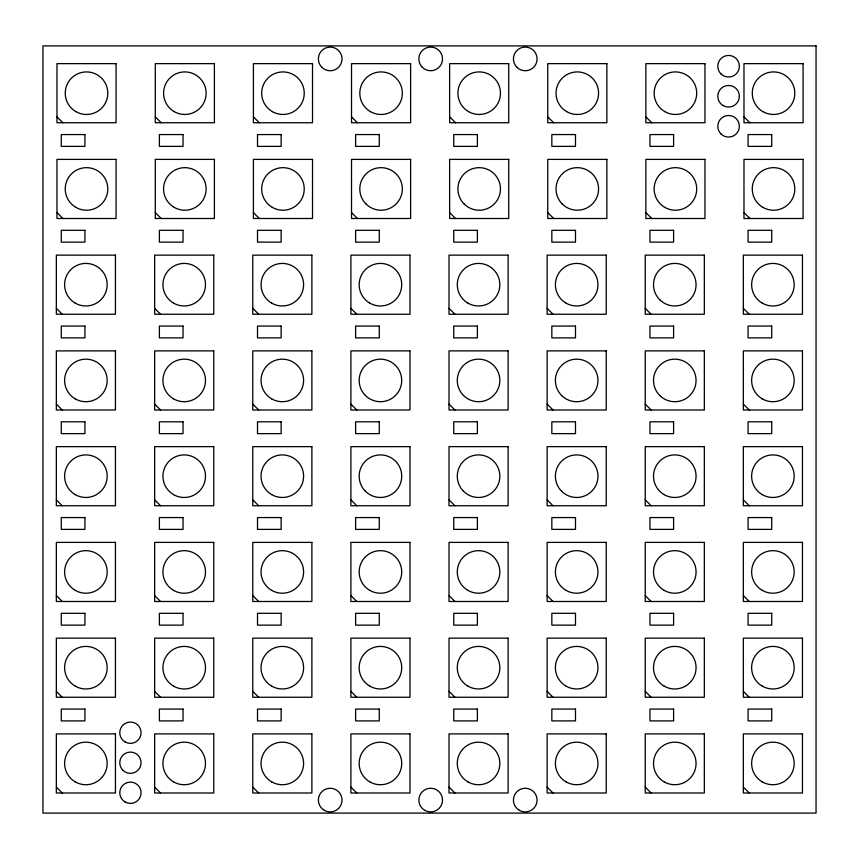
<?xml version="1.0" encoding="UTF-8"?>
<svg xmlns="http://www.w3.org/2000/svg" width="859" height="859" viewBox="0 0 859 859"><rect width="100%" height="100%" fill="white"/><g stroke="black" fill="none" stroke-linecap="round" stroke-linejoin="round"><path stroke-width="1.29" d="M743.98 116.835L749.896 122.74M743.98 212.581L749.896 218.497M645.871 116.835L651.777 122.74M743.346 308.338L749.263 314.244M645.871 212.581L651.777 218.497M547.752 116.835L553.658 122.74M743.346 404.084L749.263 409.99M645.238 308.338L651.143 314.244M547.752 212.581L553.658 218.497M449.633 116.835L455.549 122.74M743.346 499.831L749.263 505.747M645.238 404.084L651.143 409.99M547.119 308.338L553.035 314.244M449.633 212.581L455.549 218.497M351.524 116.835L357.43 122.74M743.346 595.588L749.263 601.493M645.238 499.831L651.143 505.747M547.119 404.084L553.035 409.99M449.01 308.338L454.916 314.244M351.524 212.581L357.43 218.497M253.405 116.835L259.321 122.74M743.346 691.334L749.263 697.25M645.238 595.588L651.143 601.493M547.119 499.831L553.035 505.747M449.01 404.084L454.916 409.99M350.891 308.338L356.796 314.244M253.405 212.581L259.321 218.497M155.296 116.835L161.202 122.74M743.346 787.091L749.263 792.997M645.238 691.334L651.143 697.25M547.119 595.588L553.035 601.493M449.01 499.831L454.916 505.747M350.891 404.084L356.796 409.99M252.771 308.338L258.688 314.244M155.296 212.581L161.202 218.497M56.973 116.835L62.879 122.74M645.238 787.091L651.143 792.997M547.119 691.334L553.035 697.25M449.01 595.588L454.916 601.493M350.891 499.831L356.796 505.747M252.771 404.084L258.688 409.99M154.663 308.338L160.569 314.244M56.973 212.581L62.879 218.497M547.119 787.091L553.035 792.997M449.01 691.334L454.916 697.25M350.891 595.588L356.796 601.493M252.771 499.831L258.688 505.747M154.663 404.084L160.569 409.99M56.34 308.338L62.245 314.244M449.01 787.091L454.916 792.997M350.891 691.334L356.796 697.25M252.771 595.588L258.688 601.493M154.663 499.831L160.569 505.747M56.34 404.084L62.245 409.99M350.891 787.091L356.796 792.997M252.771 691.334L258.688 697.25M154.663 595.588L160.569 601.493M56.34 499.831L62.245 505.747M252.771 787.091L258.688 792.997M154.663 691.334L160.569 697.25M56.34 595.588L62.245 601.493M154.663 787.091L160.569 792.997M56.34 691.334L62.245 697.25M56.34 787.091L62.245 792.997M816.05 45.903L42.95 45.903L42.95 813.097L816.05 813.097L816.05 45.903M116.072 63.641L56.973 63.641L56.973 122.74L116.072 122.74L116.072 63.641M214.396 63.641L155.296 63.641L155.296 122.74L214.396 122.74L214.396 63.641M312.515 63.641L253.405 63.641L253.405 122.74L312.515 122.74L312.515 63.641M410.623 63.641L351.524 63.641L351.524 122.74L410.623 122.74L410.623 63.641M508.743 63.641L449.633 63.641L449.633 122.74L508.743 122.74L508.743 63.641M606.862 63.641L547.752 63.641L547.752 122.74L606.862 122.74L606.862 63.641M704.971 63.641L645.871 63.641L645.871 122.74L704.971 122.74L704.971 63.641M803.09 63.641L743.98 63.641L743.98 122.74L803.09 122.74L803.09 63.641M84.912 134.562L61.268 134.562L61.268 146.384L84.912 146.384L84.912 134.562M183.031 134.562L159.387 134.562L159.387 146.384L183.031 146.384L183.031 134.562M281.14 134.562L257.507 134.562L257.507 146.384L281.14 146.384L281.14 134.562M379.259 134.562L355.615 134.562L355.615 146.384L379.259 146.384L379.259 134.562M477.379 134.562L453.735 134.562L453.735 146.384L477.379 146.384L477.379 134.562M575.487 134.562L551.843 134.562L551.843 146.384L575.487 146.384L575.487 134.562M673.606 134.562L649.962 134.562L649.962 146.384L673.606 146.384L673.606 134.562M771.726 134.562L748.082 134.562L748.082 146.384L771.726 146.384L771.726 134.562M116.072 159.387L56.973 159.387L56.973 218.497L116.072 218.497L116.072 159.387M214.396 159.387L155.296 159.387L155.296 218.497L214.396 218.497L214.396 159.387M312.515 159.387L253.405 159.387L253.405 218.497L312.515 218.497L312.515 159.387M410.623 159.387L351.524 159.387L351.524 218.497L410.623 218.497L410.623 159.387M508.743 159.387L449.633 159.387L449.633 218.497L508.743 218.497L508.743 159.387M606.862 159.387L547.752 159.387L547.752 218.497L606.862 218.497L606.862 159.387M704.971 159.387L645.871 159.387L645.871 218.497L704.971 218.497L704.971 159.387M803.09 159.387L743.98 159.387L743.98 218.497L803.09 218.497L803.09 159.387M84.912 230.319L61.268 230.319L61.268 242.131L84.912 242.131L84.912 230.319M183.031 230.319L159.387 230.319L159.387 242.131L183.031 242.131L183.031 230.319M281.14 230.319L257.507 230.319L257.507 242.131L281.14 242.131L281.14 230.319M379.259 230.319L355.615 230.319L355.615 242.131L379.259 242.131L379.259 230.319M477.379 230.319L453.735 230.319L453.735 242.131L477.379 242.131L477.379 230.319M575.487 230.319L551.843 230.319L551.843 242.131L575.487 242.131L575.487 230.319M673.606 230.319L649.962 230.319L649.962 242.131L673.606 242.131L673.606 230.319M771.726 230.319L748.082 230.319L748.082 242.131L771.726 242.131L771.726 230.319M115.439 255.134L56.34 255.134L56.34 314.244L115.439 314.244L115.439 255.134M213.762 255.134L154.663 255.134L154.663 314.244L213.762 314.244L213.762 255.134M311.881 255.134L252.771 255.134L252.771 314.244L311.881 314.244L311.881 255.134M409.99 255.134L350.891 255.134L350.891 314.244L409.99 314.244L409.99 255.134M508.109 255.134L449.01 255.134L449.01 314.244L508.109 314.244L508.109 255.134M606.229 255.134L547.119 255.134L547.119 314.244L606.229 314.244L606.229 255.134M704.337 255.134L645.238 255.134L645.238 314.244L704.337 314.244L704.337 255.134M802.456 255.134L743.346 255.134L743.346 314.244L802.456 314.244L802.456 255.134M84.912 326.066L61.268 326.066L61.268 337.888L84.912 337.888L84.912 326.066M183.031 326.066L159.387 326.066L159.387 337.888L183.031 337.888L183.031 326.066M281.14 326.066L257.507 326.066L257.507 337.888L281.14 337.888L281.14 326.066M379.259 326.066L355.615 326.066L355.615 337.888L379.259 337.888L379.259 326.066M477.379 326.066L453.735 326.066L453.735 337.888L477.379 337.888L477.379 326.066M575.487 326.066L551.843 326.066L551.843 337.888L575.487 337.888L575.487 326.066M673.606 326.066L649.962 326.066L649.962 337.888L673.606 337.888L673.606 326.066M771.726 326.066L748.082 326.066L748.082 337.888L771.726 337.888L771.726 326.066M115.439 350.891L56.34 350.891L56.34 409.99L115.439 409.99L115.439 350.891M213.762 350.891L154.663 350.891L154.663 409.99L213.762 409.99L213.762 350.891M311.881 350.891L252.771 350.891L252.771 409.99L311.881 409.99L311.881 350.891M409.99 350.891L350.891 350.891L350.891 409.99L409.99 409.99L409.99 350.891M508.109 350.891L449.01 350.891L449.01 409.99L508.109 409.99L508.109 350.891M606.229 350.891L547.119 350.891L547.119 409.99L606.229 409.99L606.229 350.891M704.337 350.891L645.238 350.891L645.238 409.99L704.337 409.99L704.337 350.891M802.456 350.891L743.346 350.891L743.346 409.99L802.456 409.99L802.456 350.891M84.912 421.812L61.268 421.812L61.268 433.634L84.912 433.634L84.912 421.812M183.031 421.812L159.387 421.812L159.387 433.634L183.031 433.634L183.031 421.812M281.14 421.812L257.507 421.812L257.507 433.634L281.14 433.634L281.14 421.812M379.259 421.812L355.615 421.812L355.615 433.634L379.259 433.634L379.259 421.812M477.379 421.812L453.735 421.812L453.735 433.634L477.379 433.634L477.379 421.812M575.487 421.812L551.843 421.812L551.843 433.634L575.487 433.634L575.487 421.812M673.606 421.812L649.962 421.812L649.962 433.634L673.606 433.634L673.606 421.812M771.726 421.812L748.082 421.812L748.082 433.634L771.726 433.634L771.726 421.812M115.439 446.637L56.34 446.637L56.34 505.747L115.439 505.747L115.439 446.637M213.762 446.637L154.663 446.637L154.663 505.747L213.762 505.747L213.762 446.637M311.881 446.637L252.771 446.637L252.771 505.747L311.881 505.747L311.881 446.637M409.99 446.637L350.891 446.637L350.891 505.747L409.99 505.747L409.99 446.637M508.109 446.637L449.01 446.637L449.01 505.747L508.109 505.747L508.109 446.637M606.229 446.637L547.119 446.637L547.119 505.747L606.229 505.747L606.229 446.637M704.337 446.637L645.238 446.637L645.238 505.747L704.337 505.747L704.337 446.637M802.456 446.637L743.346 446.637L743.346 505.747L802.456 505.747L802.456 446.637M84.912 517.569L61.268 517.569L61.268 529.391L84.912 529.391L84.912 517.569M183.031 517.569L159.387 517.569L159.387 529.391L183.031 529.391L183.031 517.569M281.14 517.569L257.507 517.569L257.507 529.391L281.14 529.391L281.14 517.569M379.259 517.569L355.615 517.569L355.615 529.391L379.259 529.391L379.259 517.569M477.379 517.569L453.735 517.569L453.735 529.391L477.379 529.391L477.379 517.569M575.487 517.569L551.843 517.569L551.843 529.391L575.487 529.391L575.487 517.569M673.606 517.569L649.962 517.569L649.962 529.391L673.606 529.391L673.606 517.569M771.726 517.569L748.082 517.569L748.082 529.391L771.726 529.391L771.726 517.569M115.439 542.394L56.34 542.394L56.34 601.493L115.439 601.493L115.439 542.394M213.762 542.394L154.663 542.394L154.663 601.493L213.762 601.493L213.762 542.394M311.881 542.394L252.771 542.394L252.771 601.493L311.881 601.493L311.881 542.394M409.99 542.394L350.891 542.394L350.891 601.493L409.99 601.493L409.99 542.394M508.109 542.394L449.01 542.394L449.01 601.493L508.109 601.493L508.109 542.394M606.229 542.394L547.119 542.394L547.119 601.493L606.229 601.493L606.229 542.394M704.337 542.394L645.238 542.394L645.238 601.493L704.337 601.493L704.337 542.394M802.456 542.394L743.346 542.394L743.346 601.493L802.456 601.493L802.456 542.394M84.912 613.315L61.268 613.315L61.268 625.137L84.912 625.137L84.912 613.315M183.031 613.315L159.387 613.315L159.387 625.137L183.031 625.137L183.031 613.315M281.14 613.315L257.507 613.315L257.507 625.137L281.14 625.137L281.14 613.315M379.259 613.315L355.615 613.315L355.615 625.137L379.259 625.137L379.259 613.315M477.379 613.315L453.735 613.315L453.735 625.137L477.379 625.137L477.379 613.315M575.487 613.315L551.843 613.315L551.843 625.137L575.487 625.137L575.487 613.315M673.606 613.315L649.962 613.315L649.962 625.137L673.606 625.137L673.606 613.315M771.726 613.315L748.082 613.315L748.082 625.137L771.726 625.137L771.726 613.315M115.439 638.14L56.34 638.14L56.34 697.25L115.439 697.25L115.439 638.14M213.762 638.14L154.663 638.14L154.663 697.25L213.762 697.25L213.762 638.14M311.881 638.14L252.771 638.14L252.771 697.25L311.881 697.25L311.881 638.14M409.99 638.14L350.891 638.14L350.891 697.25L409.99 697.25L409.99 638.14M508.109 638.14L449.01 638.14L449.01 697.25L508.109 697.25L508.109 638.14M606.229 638.14L547.119 638.14L547.119 697.25L606.229 697.25L606.229 638.14M704.337 638.14L645.238 638.14L645.238 697.25L704.337 697.25L704.337 638.14M802.456 638.14L743.346 638.14L743.346 697.25L802.456 697.25L802.456 638.14M84.912 709.072L61.268 709.072L61.268 720.894L84.912 720.894L84.912 709.072M183.031 709.072L159.387 709.072L159.387 720.894L183.031 720.894L183.031 709.072M281.14 709.072L257.507 709.072L257.507 720.894L281.14 720.894L281.14 709.072M379.259 709.072L355.615 709.072L355.615 720.894L379.259 720.894L379.259 709.072M477.379 709.072L453.735 709.072L453.735 720.894L477.379 720.894L477.379 709.072M575.487 709.072L551.843 709.072L551.843 720.894L575.487 720.894L575.487 709.072M673.606 709.072L649.962 709.072L649.962 720.894L673.606 720.894L673.606 709.072M771.726 709.072L748.082 709.072L748.082 720.894L771.726 720.894L771.726 709.072M115.439 733.897L56.34 733.897L56.34 792.997L115.439 792.997L115.439 733.897M213.762 733.897L154.663 733.897L154.663 792.997L213.762 792.997L213.762 733.897M311.881 733.897L252.771 733.897L252.771 792.997L311.881 792.997L311.881 733.897M409.99 733.897L350.891 733.897L350.891 792.997L409.99 792.997L409.99 733.897M508.109 733.897L449.01 733.897L449.01 792.997L508.109 792.997L508.109 733.897M606.229 733.897L547.119 733.897L547.119 792.997L606.229 792.997L606.229 733.897M704.337 733.897L645.238 733.897L645.238 792.997L704.337 792.997L704.337 733.897M802.456 733.897L743.346 733.897L743.346 792.997L802.456 792.997L802.456 733.897M272.324 207.373A21.282 21.282 0 0 0 304.236 188.937A21.282 21.282 0 0 0 272.324 170.512A21.282 21.282 0 0 0 272.324 207.373M762.899 111.616A21.282 21.282 0 0 0 794.811 93.191A21.282 21.282 0 0 0 762.899 74.765A21.282 21.282 0 0 0 762.899 111.616M664.78 111.616A21.282 21.282 0 0 0 696.703 93.191A21.282 21.282 0 0 0 664.78 74.765A21.282 21.282 0 0 0 664.78 111.616M566.661 111.616A21.282 21.282 0 0 0 598.583 93.191A21.282 21.282 0 0 0 566.661 74.765A21.282 21.282 0 0 0 566.661 111.616M75.882 111.616A21.282 21.282 0 0 0 107.805 93.191A21.282 21.282 0 0 0 75.882 74.765A21.282 21.282 0 0 0 75.882 111.616M75.882 207.373A21.282 21.282 0 0 0 107.805 188.937A21.282 21.282 0 0 0 75.882 170.512A21.282 21.282 0 0 0 75.882 207.373M272.324 111.616A21.282 21.282 0 0 0 304.236 93.191A21.282 21.282 0 0 0 272.324 74.765A21.282 21.282 0 0 0 272.324 111.616M762.899 207.373A21.282 21.282 0 0 0 794.811 188.937A21.282 21.282 0 0 0 762.899 170.512A21.282 21.282 0 0 0 762.899 207.373M664.78 207.373A21.282 21.282 0 0 0 696.703 188.937A21.282 21.282 0 0 0 664.78 170.512A21.282 21.282 0 0 0 664.78 207.373M174.205 111.616A21.282 21.282 0 0 0 206.117 93.191A21.282 21.282 0 0 0 174.205 74.765A21.282 21.282 0 0 0 174.205 111.616M366.031 203.991A21.282 21.282 0 0 0 401.625 194.445A21.282 21.282 0 0 0 375.566 168.385A21.282 21.282 0 0 0 366.031 203.991M370.433 111.616A21.282 21.282 0 0 0 402.356 93.191A21.282 21.282 0 0 0 370.433 74.765A21.282 21.282 0 0 0 370.433 111.616M562.258 203.991A21.282 21.282 0 0 0 597.853 194.445A21.282 21.282 0 0 0 571.793 168.385A21.282 21.282 0 0 0 562.258 203.991M464.139 203.991A21.282 21.282 0 0 0 499.745 194.445A21.282 21.282 0 0 0 473.685 168.385A21.282 21.282 0 0 0 464.139 203.991M174.205 207.373A21.282 21.282 0 0 0 206.117 188.937A21.282 21.282 0 0 0 174.205 170.512A21.282 21.282 0 0 0 174.205 207.373M468.552 111.616A21.282 21.282 0 0 0 500.464 93.191A21.282 21.282 0 0 0 468.552 74.765A21.282 21.282 0 0 0 468.552 111.616M463.516 395.484A21.282 21.282 0 0 0 499.111 385.949A21.282 21.282 0 0 0 473.051 359.889A21.282 21.282 0 0 0 463.516 395.484M659.744 299.737A21.282 21.282 0 0 0 695.339 290.202A21.282 21.282 0 0 0 669.279 264.142A21.282 21.282 0 0 0 659.744 299.737M271.691 398.866A21.282 21.282 0 0 0 303.603 380.44A21.282 21.282 0 0 0 271.691 362.015A21.282 21.282 0 0 0 271.691 398.866M659.744 395.484A21.282 21.282 0 0 0 695.339 385.949A21.282 21.282 0 0 0 669.279 359.889A21.282 21.282 0 0 0 659.744 395.484M566.038 303.12A21.282 21.282 0 0 0 597.95 284.694A21.282 21.282 0 0 0 566.038 266.269A21.282 21.282 0 0 0 566.038 303.12M173.572 398.866A21.282 21.282 0 0 0 205.494 380.44A21.282 21.282 0 0 0 173.572 362.015A21.282 21.282 0 0 0 173.572 398.866M561.625 395.484A21.282 21.282 0 0 0 597.23 385.949A21.282 21.282 0 0 0 571.171 359.889A21.282 21.282 0 0 0 561.625 395.484M173.572 303.12A21.282 21.282 0 0 0 205.494 284.694A21.282 21.282 0 0 0 173.572 266.269A21.282 21.282 0 0 0 173.572 303.12M365.397 395.484A21.282 21.282 0 0 0 400.992 385.949A21.282 21.282 0 0 0 374.932 359.889A21.282 21.282 0 0 0 365.397 395.484M271.691 303.12A21.282 21.282 0 0 0 303.603 284.694A21.282 21.282 0 0 0 271.691 266.269A21.282 21.282 0 0 0 271.691 303.12M467.919 303.12A21.282 21.282 0 0 0 499.831 284.694A21.282 21.282 0 0 0 467.919 266.269A21.282 21.282 0 0 0 467.919 303.12M75.248 398.866A21.282 21.282 0 0 0 107.171 380.44A21.282 21.282 0 0 0 75.248 362.015A21.282 21.282 0 0 0 75.248 398.866M369.799 303.12A21.282 21.282 0 0 0 401.722 284.694A21.282 21.282 0 0 0 369.799 266.269A21.282 21.282 0 0 0 369.799 303.12M762.266 398.866A21.282 21.282 0 0 0 794.178 380.44A21.282 21.282 0 0 0 762.266 362.015A21.282 21.282 0 0 0 762.266 398.866M762.266 303.12A21.282 21.282 0 0 0 794.178 284.694A21.282 21.282 0 0 0 762.266 266.269A21.282 21.282 0 0 0 762.266 303.12M75.248 303.12A21.282 21.282 0 0 0 107.171 284.694A21.282 21.282 0 0 0 75.248 266.269A21.282 21.282 0 0 0 75.248 303.12M173.572 590.369A21.282 21.282 0 0 0 205.494 571.944A21.282 21.282 0 0 0 173.572 553.518A21.282 21.282 0 0 0 173.572 590.369M664.147 494.623A21.282 21.282 0 0 0 696.069 476.197A21.282 21.282 0 0 0 664.147 457.761A21.282 21.282 0 0 0 664.147 494.623M467.919 590.369A21.282 21.282 0 0 0 499.831 571.944A21.282 21.282 0 0 0 467.919 553.518A21.282 21.282 0 0 0 467.919 590.369M271.691 590.369A21.282 21.282 0 0 0 303.603 571.944A21.282 21.282 0 0 0 271.691 553.518A21.282 21.282 0 0 0 271.691 590.369M561.625 491.241A21.282 21.282 0 0 0 597.23 481.706A21.282 21.282 0 0 0 571.171 455.635A21.282 21.282 0 0 0 561.625 491.241M664.147 590.369A21.282 21.282 0 0 0 696.069 571.944A21.282 21.282 0 0 0 664.147 553.518A21.282 21.282 0 0 0 664.147 590.369M762.266 494.623A21.282 21.282 0 0 0 794.178 476.197A21.282 21.282 0 0 0 762.266 457.761A21.282 21.282 0 0 0 762.266 494.623M566.038 590.369A21.282 21.282 0 0 0 597.95 571.944A21.282 21.282 0 0 0 566.038 553.518A21.282 21.282 0 0 0 566.038 590.369M75.248 494.623A21.282 21.282 0 0 0 107.171 476.197A21.282 21.282 0 0 0 75.248 457.761A21.282 21.282 0 0 0 75.248 494.623M173.572 494.623A21.282 21.282 0 0 0 205.494 476.197A21.282 21.282 0 0 0 173.572 457.761A21.282 21.282 0 0 0 173.572 494.623M762.266 590.369A21.282 21.282 0 0 0 794.178 571.944A21.282 21.282 0 0 0 762.266 553.518A21.282 21.282 0 0 0 762.266 590.369M365.397 491.241A21.282 21.282 0 0 0 400.992 481.706A21.282 21.282 0 0 0 374.932 455.635A21.282 21.282 0 0 0 365.397 491.241M369.799 590.369A21.282 21.282 0 0 0 401.722 571.944A21.282 21.282 0 0 0 369.799 553.518A21.282 21.282 0 0 0 369.799 590.369M271.691 494.623A21.282 21.282 0 0 0 303.603 476.197A21.282 21.282 0 0 0 271.691 457.761A21.282 21.282 0 0 0 271.691 494.623M463.516 491.241A21.282 21.282 0 0 0 499.111 481.706A21.282 21.282 0 0 0 473.051 455.635A21.282 21.282 0 0 0 463.516 491.241M75.248 590.369A21.282 21.282 0 0 0 107.171 571.944A21.282 21.282 0 0 0 75.248 553.518A21.282 21.282 0 0 0 75.248 590.369M762.266 686.126A21.282 21.282 0 0 0 794.178 667.69A21.282 21.282 0 0 0 762.266 649.264A21.282 21.282 0 0 0 762.266 686.126M664.147 686.126A21.282 21.282 0 0 0 696.069 667.69A21.282 21.282 0 0 0 664.147 649.264A21.282 21.282 0 0 0 664.147 686.126M762.266 781.873A21.282 21.282 0 0 0 794.178 763.447A21.282 21.282 0 0 0 762.266 745.021A21.282 21.282 0 0 0 762.266 781.873M664.147 781.873A21.282 21.282 0 0 0 696.069 763.447A21.282 21.282 0 0 0 664.147 745.021A21.282 21.282 0 0 0 664.147 781.873M467.919 781.873A21.282 21.282 0 0 0 499.831 763.447A21.282 21.282 0 0 0 467.919 745.021A21.282 21.282 0 0 0 467.919 781.873M566.038 781.873A21.282 21.282 0 0 0 597.95 763.447A21.282 21.282 0 0 0 566.038 745.021A21.282 21.282 0 0 0 566.038 781.873M566.038 686.126A21.282 21.282 0 0 0 597.95 667.69A21.282 21.282 0 0 0 566.038 649.264A21.282 21.282 0 0 0 566.038 686.126M467.919 686.126A21.282 21.282 0 0 0 499.831 667.69A21.282 21.282 0 0 0 467.919 649.264A21.282 21.282 0 0 0 467.919 686.126M271.691 781.873A21.282 21.282 0 0 0 303.603 763.447A21.282 21.282 0 0 0 271.691 745.021A21.282 21.282 0 0 0 271.691 781.873M369.799 781.873A21.282 21.282 0 0 0 401.722 763.447A21.282 21.282 0 0 0 369.799 745.021A21.282 21.282 0 0 0 369.799 781.873M369.799 686.126A21.282 21.282 0 0 0 401.722 667.69A21.282 21.282 0 0 0 369.799 649.264A21.282 21.282 0 0 0 369.799 686.126M271.691 686.126A21.282 21.282 0 0 0 303.603 667.69A21.282 21.282 0 0 0 271.691 649.264A21.282 21.282 0 0 0 271.691 686.126M75.248 686.126A21.282 21.282 0 0 0 107.171 667.69A21.282 21.282 0 0 0 75.248 649.264A21.282 21.282 0 0 0 75.248 686.126M173.572 781.873A21.282 21.282 0 0 0 205.494 763.447A21.282 21.282 0 0 0 173.572 745.021A21.282 21.282 0 0 0 173.572 781.873M173.572 686.126A21.282 21.282 0 0 0 205.494 667.69A21.282 21.282 0 0 0 173.572 649.264A21.282 21.282 0 0 0 173.572 686.126M75.248 781.873A21.282 21.282 0 0 0 107.171 763.447A21.282 21.282 0 0 0 75.248 745.021A21.282 21.282 0 0 0 75.248 781.873M125.103 801.973A10.641 10.641 0 0 0 141.069 792.76A10.641 10.641 0 0 0 125.103 783.548A10.641 10.641 0 0 0 125.103 801.973M321.846 67.27A11.822 11.822 0 0 0 341.624 61.966A11.822 11.822 0 0 0 327.139 47.492A11.822 11.822 0 0 0 321.846 67.27M422.327 67.27A11.822 11.822 0 0 0 442.095 61.966A11.822 11.822 0 0 0 427.621 47.492A11.822 11.822 0 0 0 422.327 67.27M516.893 67.27A11.822 11.822 0 0 0 536.671 61.966A11.822 11.822 0 0 0 522.186 47.492A11.822 11.822 0 0 0 516.893 67.27M324.294 810.327A11.822 11.822 0 0 0 342.022 800.094A11.822 11.822 0 0 0 324.294 789.851A11.822 11.822 0 0 0 324.294 810.327M424.776 810.327A11.822 11.822 0 0 0 442.503 800.094A11.822 11.822 0 0 0 424.776 789.851A11.822 11.822 0 0 0 424.776 810.327M519.341 810.327A11.822 11.822 0 0 0 537.068 800.094A11.822 11.822 0 0 0 519.341 789.851A11.822 11.822 0 0 0 519.341 810.327M720.959 73.863A10.78 10.78 0 0 0 738.987 69.031A10.78 10.78 0 0 0 725.78 55.824A10.78 10.78 0 0 0 720.959 73.863M723.181 105.593A10.78 10.78 0 0 0 739.352 96.262A10.78 10.78 0 0 0 723.181 86.931A10.78 10.78 0 0 0 723.181 105.593M720.959 133.907A10.78 10.78 0 0 0 738.987 129.075A10.78 10.78 0 0 0 725.78 115.879A10.78 10.78 0 0 0 720.959 133.907M125.103 741.929A10.641 10.641 0 0 0 141.069 732.716A10.641 10.641 0 0 0 125.103 723.493A10.641 10.641 0 0 0 125.103 741.929M122.901 770.255A10.641 10.641 0 0 0 140.704 765.487A10.641 10.641 0 0 0 127.669 752.463A10.641 10.641 0 0 0 122.901 770.255"/></g></svg>
